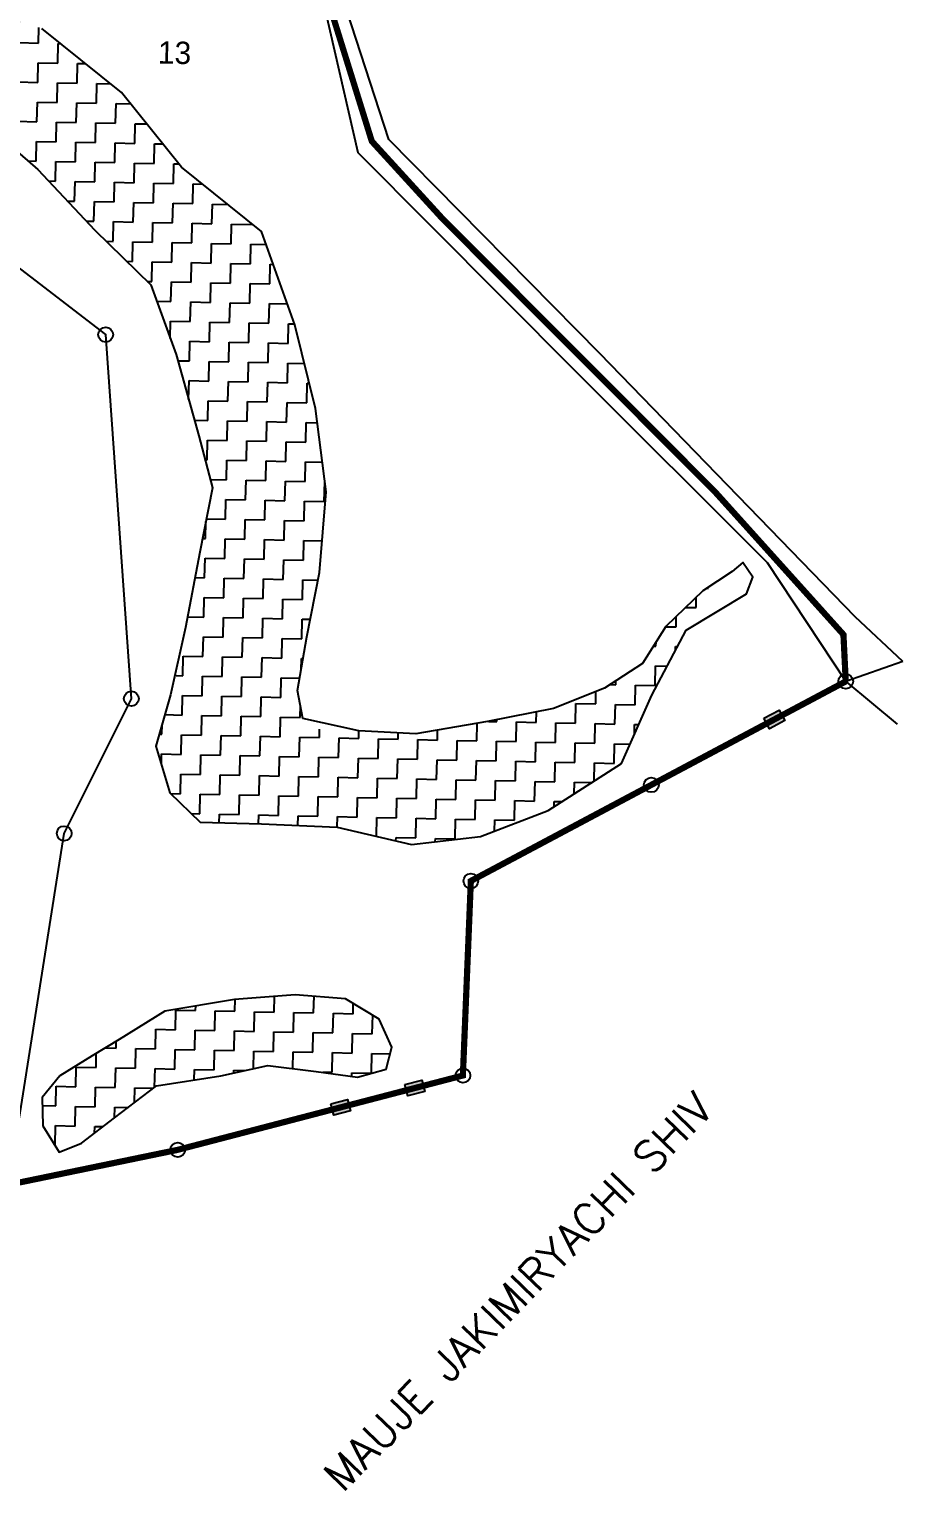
# Model space of a CAD drawing. Header units: metres. Extents: x 314237 to 316634, y 1882553 to 1885939.
# Drawn here: x 316345.9 to 316633.7, y 1883942.5 to 1884423.8 of the extents above; entities that cross this region are included whole.
import ezdxf

# ---------------------------------------------------------------- set-up
doc = ezdxf.new("R2010")
doc.units = ezdxf.units.M
doc.header["$MEASUREMENT"] = 0
doc.linetypes.add('DASHDOT', pattern=[1, 0.5, -0.25, 0, -0.25])
for name, color, linetype in [('OFF', 1, 'Continuous'), ('POLY_HATCH', 12, 'Continuous'), ('POLY_PARCEL', 6, 'Continuous'), ('POLY_WATER', 4, 'Continuous'), ('SYM_STONE', 1, 'Continuous'), ('TEXT_MAPOUT', 7, 'Continuous'), ('TEXT_PARCEL', 7, 'Continuous'), ('V_BOUND_LINE', 7, 'Continuous'), ('V_BOUND_STREAM_LINE', 7, 'DASHDOT')]:
    doc.layers.add(name, color=color, linetype=linetype)
doc.styles.get("Standard").update_dxf_attribs({"font": 'simplex.shx'})
doc.styles.add('TEXT_MAP', font='KRDEV050.TTF')
pattern_1 = [(358.80801, (313974.7904, 1882491.1196), (6.61565, 6.345956), [6.482206, -6.482206]), (88.80801, (313981.271, 1882490.985), (-6.345956, 6.61565), [6.482206, -6.482206])]

# ---------------------------------------------------------------- blocks, each defined once
blk = doc.blocks.new('STONE')
blk.add_circle((0, 0), 0.851)
blk = doc.blocks.new('STONESQUAREFILLED')
blk.add_hatch(color=256).paths.add_polyline_path([(0.7, -0.48), (0.7, 0.48), (-0.7, 0.48), (-0.7, -0.48)])
blk.add_lwpolyline([(-0.7, 0.48), (0.7, 0.48), (0.7, -0.48), (-0.7, -0.48)], close=True)

msp = doc.modelspace()

# ---------------------------------------------------------------- hatches: boundary and pattern name
at = {"layer": 'POLY_HATCH'}
h = msp.add_hatch(dxfattribs=at)
h.set_pattern_fill('ZIGZAG', color=256, scale=2.04164, angle=-1.192, style=0)
h.set_pattern_definition(pattern_1)
h.paths.add_polyline_path([(316272.52, 1884434.57), (316251.06, 1884437.16), (316234.64, 1884440.73), (316217.24, 1884440.19), (316202.54, 1884431.73), (316202.25, 1884426.19), (316211.63, 1884420.44), (316228.56, 1884415.62), (316250.93, 1884413.9), (316275.16, 1884415.36), (316301.4, 1884409.63), (316327.47, 1884396.02), (316348.78, 1884377.5), (316367.54, 1884357.6), (316385.99, 1884339.5), (316394.3, 1884316.59), (316406.42, 1884273.3), (316402.09, 1884251.46), (316394.75, 1884212.27), (316387.67, 1884187.51), (316392.19, 1884172.2), (316402.21, 1884162.5), (316422.45, 1884161.9), (316447.35, 1884160.85), (316471.79, 1884155.15), (316494.62, 1884157.72), (316516.85, 1884166.38), (316541.01, 1884181.81), (316550.98, 1884204.33), (316570.02, 1884240.16), (316567.83, 1884238.7), (316555.58, 1884226.97), (316547.97, 1884214.78), (316535.43, 1884206.62), (316518.62, 1884199.99), (316496.84, 1884195.62), (316473.27, 1884191.63), (316436.72, 1884193.43), (316434.3, 1884205.87), (316437.36, 1884223.52), (316441.57, 1884244.73), (316443.73, 1884271.36), (316440.18, 1884298.81), (316433.41, 1884326.34), (316422.39, 1884357.17), (316396.12, 1884378.3), (316376.37, 1884402.88), (316350.1, 1884424.01), (316322.85, 1884432.27), (316291.5, 1884433.82)])
h = msp.add_hatch(dxfattribs=at)
h.set_pattern_fill('ZIGZAG', color=256, scale=2.04164, angle=-1.192, style=0)
h.set_pattern_definition(pattern_1)
h.paths.add_polyline_path([(316366.64, 1884085.51), (316356.02, 1884078.86), (316350.19, 1884071.81), (316350.44, 1884062.39), (316355.8, 1884053.76), (316363.2, 1884056.75), (316387.82, 1884075.66), (316409.01, 1884078.95), (316424.49, 1884082.37), (316454.66, 1884078.64), (316463.53, 1884081.11), (316465.33, 1884088.39), (316461.18, 1884097.59), (316450.09, 1884104.25), (316433.51, 1884105.64), (316413.57, 1884104.11), (316390.59, 1884100.26), (316375.58, 1884090.86)])

# ---------------------------------------------------------------- linework, layer by layer
at = {"layer": 'OFF'}
msp.add_lwpolyline([(316633.66, 1884215.45), (316614.87, 1884208.87)], dxfattribs=at)
at = {"layer": 'POLY_HATCH'}
msp.add_lwpolyline([(316327.47, 1884396.02), (316348.78, 1884377.5), (316367.54, 1884357.6), (316385.99, 1884339.5), (316394.3, 1884316.59), (316401.81, 1884289.77), (316406.29, 1884272.67), (316402.09, 1884251.46), (316397.45, 1884226.68), (316392.5, 1884204.41), (316387.67, 1884187.51), (316392.19, 1884172.2), (316402.21, 1884162.5), (316422.45, 1884161.9), (316447.35, 1884160.85), (316471.79, 1884155.15), (316494.62, 1884157.72), (316516.85, 1884166.38), (316541.01, 1884181.81), (316550.98, 1884204.33), (316562.36, 1884225.75), (316582.15, 1884237.69), (316584.24, 1884243.2), (316580.93, 1884248.1), (316577.47, 1884245.13), (316567.83, 1884238.7), (316555.58, 1884226.97), (316547.97, 1884214.78), (316535.43, 1884206.62), (316518.62, 1884199.99), (316496.84, 1884195.62), (316473.27, 1884191.63), (316454.47, 1884192.56), (316436.09, 1884196.7), (316434.3, 1884205.87), (316437.36, 1884223.52), (316441.57, 1884244.73), (316443.73, 1884271.36), (316440.18, 1884298.81), (316433.41, 1884326.34), (316422.39, 1884357.17), (316396.12, 1884378.3), (316376.37, 1884402.88), (316350.1, 1884424.01)], dxfattribs=at)
msp.add_lwpolyline([(316366.64, 1884085.51), (316356.02, 1884078.86), (316350.19, 1884071.81), (316350.44, 1884062.39), (316355.8, 1884053.76), (316363.2, 1884056.75), (316374, 1884065.04), (316387.84, 1884075.66), (316409.01, 1884078.95), (316424.49, 1884082.37), (316440.47, 1884080.39), (316454.05, 1884078.47), (316463.53, 1884081.11), (316465.33, 1884088.39), (316461.18, 1884097.59), (316450.09, 1884104.25), (316433.51, 1884105.64), (316413.57, 1884104.11), (316390.59, 1884100.26), (316375.58, 1884090.86)], close=True, dxfattribs=at)
at = {"layer": 'POLY_PARCEL'}
msp.add_lwpolyline([(316339.18, 1884043.04), (316357.45, 1884158.79), (316379.57, 1884203.18), (316371.11, 1884323.13), (316321.64, 1884361.21)], dxfattribs=at)
at = {"layer": 'POLY_WATER'}
for points in [[(316633.66, 1884215.45), (316618, 1884230.17), (316533.9, 1884316.91), (316464.41, 1884387.4), (316447.46, 1884439.44), (316427.91, 1884459), (316378.22, 1884484.98), (316315.63, 1884497.34), (316276.82, 1884507.54), (316241.39, 1884513.16), (316246.37, 1884523.47), (316241.59, 1884535.01), (316242.59, 1884552.09), (316249.95, 1884577.78), (316260.21, 1884625.14), (316260.17, 1884654.33), (316175.18, 1884704.18), (316138.68, 1884695.17), (316103.54, 1884677.64), (316063.15, 1884636.7), (315958.2, 1884643.51), (315900.95, 1884649.32)], [(316197.35, 1884403.75), (316196.83, 1884419.52), (316195.14, 1884440.86), (316194.81, 1884450.98), (316204.78, 1884463.45), (316215.93, 1884481.43), (316228.41, 1884501.73), (316236.56, 1884503.74), (316289.42, 1884494.16), (316362.53, 1884479.78), (316427.03, 1884447.84), (316443.4, 1884430.01), (316454.15, 1884383.11), (316525.8, 1884311.16), (316589.01, 1884248.01), (316614.87, 1884208.87)], [(316614.87, 1884208.87), (316631.81, 1884194.78)]]:
    msp.add_lwpolyline(points, dxfattribs=at)
at = {"layer": 'V_BOUND_LINE', "const_width": 2.04}
msp.add_lwpolyline([(316339.18, 1884043.04), (316394.85, 1884054.53), (316488.77, 1884079.02), (316491.39, 1884143.12), (316614.87, 1884208.87)], dxfattribs=at)
at = {"layer": 'V_BOUND_STREAM_LINE', "ltscale": 10, "const_width": 2.04}
msp.add_lwpolyline([(316614.87, 1884208.87), (316614.12, 1884224.31), (316571.71, 1884271.46), (316482.16, 1884361.22), (316458.77, 1884386.85), (316443.7, 1884435.34), (316425.87, 1884453.46), (316374.77, 1884479.03), (316352.47, 1884485.41), (316239.08, 1884508.06), (316235.51, 1884529.89), (316243.92, 1884588.04), (316252.32, 1884646.18), (316212.72, 1884675.31), (316175.27, 1884700.52), (316153.43, 1884694.3), (316108.55, 1884673.26), (316072.17, 1884633.87), (316036.95, 1884629.53), (315905.02, 1884646.01), (315898.93, 1884647.45)], dxfattribs=at)

# ---------------------------------------------------------------- block references
at = {"layer": 'SYM_STONE'}
for name, p, xscale, yscale, zscale, rotation in [('STONE', (316371.11, 1884323.13), 2.858295587596969, 2.858295587596969, 2.858295587596969, 358.8080119236983), ('STONE', (316614.87, 1884208.87), 2.858295587596969, 2.858295587596969, 2.858295587596969, 358.8080119236983), ('STONE', (316379.57, 1884203.18), 2.858295587596969, 2.858295587596969, 2.858295587596969, 358.8080119236983), ('STONESQUAREFILLED', (316591.35, 1884196.35), 4.083279410852813, 4.083279410852813, 4.083279410852813, 28.03511784968058), ('STONE', (316550.84, 1884174.78), 2.858295587596969, 2.858295587596969, 2.858295587596969, 358.8080119236983), ('STONE', (316357.45, 1884158.79), 2.858295587596969, 2.858295587596969, 2.858295587596969, 358.8080119236983), ('STONE', (316491.39, 1884143.12), 2.858295587596969, 2.858295587596969, 2.858295587596969, 358.8080119236983), ('STONE', (316488.77, 1884079.02), 2.858295587596969, 2.858295587596969, 2.858295587596969, 358.8080119236983), ('STONESQUAREFILLED', (316472.93, 1884074.89), 4.083279410852813, 4.083279410852813, 4.083279410852813, 14.61580155789411), ('STONESQUAREFILLED', (316448.53, 1884068.53), 4.083279410852812, 4.083279410852812, 4.083279410852812, 14.61580155789395), ('STONE', (316394.85, 1884054.53), 2.858295587596969, 2.858295587596969, 2.858295587596969, 358.8080119236983)]:
    msp.add_blockref(name, p, dxfattribs=dict(at, xscale=xscale, yscale=yscale, zscale=zscale, rotation=rotation))

# ---------------------------------------------------------------- texts
at = {"layer": 'TEXT_MAPOUT'}
msp.add_text('MAUJE JAKIMIRYACHI SHIV', height=10.2082, rotation=45.776, dxfattribs=at).set_placement((316449.26, 1883941.26))
at = {"layer": 'TEXT_PARCEL', "style": 'TEXT_MAP'}
msp.add_text('13', height=7.35, rotation=358.808, dxfattribs=at).set_placement((316388.27, 1884412.48))

doc.saveas('drawing.dxf')
